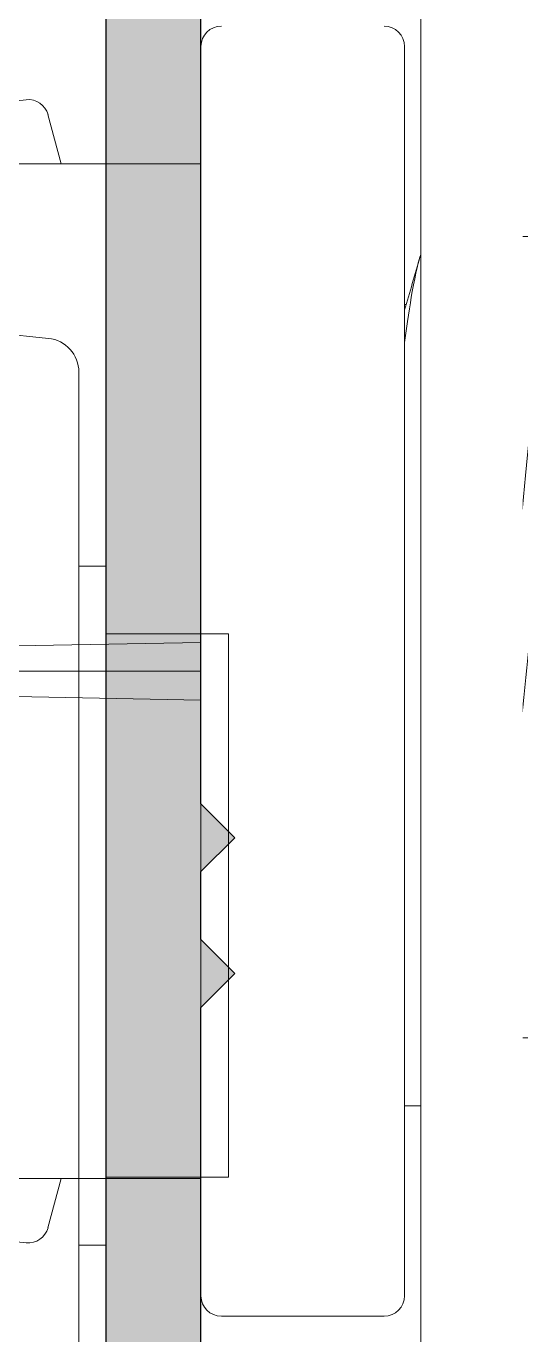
# Model space of a CAD drawing. Header units: millimetres. Extents: x 3069 to 3669, y 1489 to 1908.
# Drawn here: x 3345.89 to 3353.18, y 1586.14 to 1605.41 of the extents above; entities that cross this region are included whole.
import ezdxf

# ---------------------------------------------------------------- set-up
doc = ezdxf.new("R2010")
doc.units = ezdxf.units.MM
doc.set_wipeout_variables(frame=1)
for name, color, linetype, lineweight in [('Detalles-Accesorios', 1, 'Continuous', 13), ('Perfil-Detalles', 7, 'Continuous', 25), ('Sombreado-Perfil dettalles', 7, 'Continuous', 0)]:
    doc.layers.add(name, color=color, linetype=linetype, lineweight=lineweight)

# ---------------------------------------------------------------- blocks, each defined once
blk = doc.blocks.new('*U41')
for p, q in [((-27.425, 1.798), (-27.942, 1.798)), ((-26.175, 1.798), (-26.692, 1.798)), ((-24.925, 1.798), (-25.442, 1.798)), ((-23.675, 1.798), (-24.192, 1.798)), ((-22.425, 1.798), (-22.942, 1.798)), ((-21.175, 1.798), (-21.692, 1.798)), ((-27.842, -1.758), (-28.349, -1.758)), ((-26.592, -1.758), (-27.099, -1.758)), ((-25.342, -1.758), (-25.849, -1.758)), ((-24.092, -1.758), (-24.599, -1.758)), ((-22.842, -1.758), (-23.349, -1.758)), ((-21.592, -1.758), (-22.099, -1.758))]:
    blk.add_line(p, q)
at = {"flags": 128}
for points in [[(-27.454, -2.359), (-27.458, -2.366), (-27.469, -2.381), (-27.48, -2.392), (-27.49, -2.398), (-27.5, -2.4), (-27.511, -2.397), (-27.523, -2.389), (-27.535, -2.375), (-27.548, -2.356), (-27.561, -2.33), (-27.573, -2.3), (-27.587, -2.263), (-27.6, -2.221), (-27.613, -2.174), (-27.625, -2.127), (-27.637, -2.075), (-27.649, -2.02), (-27.661, -1.961), (-27.673, -1.898), (-27.685, -1.832), (-27.697, -1.762), (-27.708, -1.689), (-27.721, -1.603), (-27.734, -1.514), (-27.746, -1.422), (-27.758, -1.327), (-27.77, -1.231), (-27.781, -1.134), (-27.792, -1.034), (-27.804, -0.93), (-27.816, -0.823), (-27.827, -0.725), (-27.838, -0.626), (-27.85, -0.524), (-27.862, -0.421), (-27.874, -0.317), (-27.886, -0.212), (-27.898, -0.106), (-27.91, 0), (-27.921, 0.101), (-27.933, 0.201), (-27.944, 0.301), (-27.955, 0.4), (-27.966, 0.499), (-27.977, 0.595), (-27.99, 0.708), (-28.003, 0.817), (-28.015, 0.924), (-28.027, 1.028), (-28.038, 1.131), (-28.05, 1.23), (-28.061, 1.326), (-28.073, 1.421), (-28.085, 1.513), (-28.098, 1.603), (-28.111, 1.689), (-28.122, 1.758), (-28.133, 1.825), (-28.144, 1.888), (-28.156, 1.948), (-28.167, 2.006), (-28.178, 2.059), (-28.192, 2.118), (-28.205, 2.171), (-28.219, 2.219), (-28.232, 2.261), (-28.244, 2.294), (-28.255, 2.323), (-28.267, 2.347), (-28.278, 2.366), (-28.289, 2.381), (-28.299, 2.392)], [(-27.069, 2.4), (-27.119, 2.316), (-27.27, 2.06), (-27.351, 1.922), (-27.386, 1.864), (-27.412, 1.82), (-27.425, 1.798)], [(-26.204, -2.359), (-26.208, -2.366), (-26.219, -2.381), (-26.23, -2.392), (-26.24, -2.398), (-26.25, -2.4), (-26.261, -2.397), (-26.273, -2.389), (-26.285, -2.375), (-26.298, -2.356), (-26.311, -2.33), (-26.323, -2.3), (-26.337, -2.263), (-26.35, -2.221), (-26.363, -2.174), (-26.375, -2.127), (-26.387, -2.075), (-26.399, -2.02), (-26.411, -1.961), (-26.423, -1.898), (-26.435, -1.832), (-26.447, -1.762), (-26.458, -1.689), (-26.471, -1.603), (-26.484, -1.514), (-26.496, -1.422), (-26.508, -1.327), (-26.52, -1.231), (-26.531, -1.134), (-26.542, -1.034), (-26.554, -0.93), (-26.566, -0.823), (-26.577, -0.725), (-26.588, -0.626), (-26.6, -0.524), (-26.612, -0.421), (-26.624, -0.317), (-26.636, -0.212), (-26.648, -0.106), (-26.66, 0), (-26.671, 0.101), (-26.683, 0.201), (-26.694, 0.301), (-26.705, 0.4), (-26.716, 0.499), (-26.727, 0.595), (-26.74, 0.708), (-26.753, 0.817), (-26.765, 0.924), (-26.777, 1.028), (-26.788, 1.131), (-26.8, 1.23), (-26.811, 1.326), (-26.823, 1.421), (-26.835, 1.513), (-26.848, 1.603), (-26.861, 1.689), (-26.872, 1.758), (-26.883, 1.825), (-26.894, 1.888), (-26.906, 1.948), (-26.917, 2.006), (-26.928, 2.059), (-26.942, 2.118), (-26.955, 2.171), (-26.969, 2.219), (-26.982, 2.261), (-26.994, 2.294), (-27.005, 2.323), (-27.017, 2.347), (-27.028, 2.366), (-27.039, 2.381), (-27.049, 2.392), (-27.059, 2.398), (-27.069, 2.4), (-27.069, 2.4)], [(-25.819, 2.4), (-25.869, 2.316), (-26.02, 2.06), (-26.101, 1.922), (-26.136, 1.864), (-26.162, 1.82), (-26.175, 1.798)], [(-24.954, -2.359), (-24.958, -2.366), (-24.969, -2.381), (-24.98, -2.392), (-24.99, -2.398), (-25, -2.4), (-25.011, -2.397), (-25.023, -2.389), (-25.035, -2.375), (-25.048, -2.356), (-25.061, -2.33), (-25.073, -2.3), (-25.087, -2.263), (-25.1, -2.221), (-25.113, -2.174), (-25.125, -2.127), (-25.137, -2.075), (-25.149, -2.02), (-25.161, -1.961), (-25.173, -1.898), (-25.185, -1.832), (-25.197, -1.762), (-25.208, -1.689), (-25.221, -1.603), (-25.234, -1.514), (-25.246, -1.422), (-25.258, -1.327), (-25.27, -1.231), (-25.281, -1.134), (-25.292, -1.034), (-25.304, -0.93), (-25.316, -0.823), (-25.327, -0.725), (-25.338, -0.626), (-25.35, -0.524), (-25.362, -0.421), (-25.374, -0.317), (-25.386, -0.212), (-25.398, -0.106), (-25.41, 0), (-25.421, 0.101), (-25.433, 0.201), (-25.444, 0.301), (-25.455, 0.4), (-25.466, 0.499), (-25.477, 0.595), (-25.49, 0.708), (-25.503, 0.817), (-25.515, 0.924), (-25.527, 1.028), (-25.538, 1.131), (-25.55, 1.23), (-25.561, 1.326), (-25.573, 1.421), (-25.585, 1.513), (-25.598, 1.603), (-25.611, 1.689), (-25.622, 1.758), (-25.633, 1.825), (-25.644, 1.888), (-25.656, 1.948), (-25.667, 2.006), (-25.678, 2.059), (-25.692, 2.118), (-25.705, 2.171), (-25.719, 2.219), (-25.732, 2.261), (-25.744, 2.294), (-25.755, 2.323), (-25.767, 2.347), (-25.778, 2.366), (-25.789, 2.381), (-25.799, 2.392), (-25.809, 2.398), (-25.819, 2.4), (-25.819, 2.4)], [(-24.569, 2.4), (-24.619, 2.316), (-24.77, 2.06), (-24.851, 1.922), (-24.886, 1.864), (-24.912, 1.82), (-24.925, 1.798)], [(-23.704, -2.359), (-23.708, -2.366), (-23.719, -2.381), (-23.73, -2.392), (-23.74, -2.398), (-23.75, -2.4), (-23.761, -2.397), (-23.773, -2.389), (-23.785, -2.375), (-23.798, -2.356), (-23.811, -2.33), (-23.823, -2.3), (-23.837, -2.263), (-23.85, -2.221), (-23.863, -2.174), (-23.875, -2.127), (-23.887, -2.075), (-23.899, -2.02), (-23.911, -1.961), (-23.923, -1.898), (-23.935, -1.832), (-23.947, -1.762), (-23.958, -1.689), (-23.971, -1.603), (-23.984, -1.514), (-23.996, -1.422), (-24.008, -1.327), (-24.02, -1.231), (-24.031, -1.134), (-24.042, -1.034), (-24.054, -0.93), (-24.066, -0.823), (-24.077, -0.725), (-24.088, -0.626), (-24.1, -0.524), (-24.112, -0.421), (-24.124, -0.317), (-24.136, -0.212), (-24.148, -0.106), (-24.16, 0), (-24.171, 0.101), (-24.183, 0.201), (-24.194, 0.301), (-24.205, 0.4), (-24.216, 0.499), (-24.227, 0.595), (-24.24, 0.708), (-24.253, 0.817), (-24.265, 0.924), (-24.277, 1.028), (-24.288, 1.131), (-24.3, 1.23), (-24.311, 1.326), (-24.323, 1.421), (-24.335, 1.513), (-24.348, 1.603), (-24.361, 1.689), (-24.372, 1.758), (-24.383, 1.825), (-24.394, 1.888), (-24.406, 1.948), (-24.417, 2.006), (-24.428, 2.059), (-24.442, 2.118), (-24.455, 2.171), (-24.469, 2.219), (-24.482, 2.261), (-24.494, 2.294), (-24.505, 2.323), (-24.517, 2.347), (-24.528, 2.366), (-24.539, 2.381), (-24.549, 2.392), (-24.559, 2.398), (-24.569, 2.4), (-24.569, 2.4)], [(-23.319, 2.4), (-23.369, 2.316), (-23.52, 2.06), (-23.601, 1.922), (-23.636, 1.864), (-23.662, 1.82), (-23.675, 1.798)], [(-22.454, -2.359), (-22.458, -2.366), (-22.469, -2.381), (-22.48, -2.392), (-22.49, -2.398), (-22.5, -2.4), (-22.511, -2.397), (-22.523, -2.389), (-22.535, -2.375), (-22.548, -2.356), (-22.561, -2.33), (-22.573, -2.3), (-22.587, -2.263), (-22.6, -2.221), (-22.613, -2.174), (-22.625, -2.127), (-22.637, -2.075), (-22.649, -2.02), (-22.661, -1.961), (-22.673, -1.898), (-22.685, -1.832), (-22.697, -1.762), (-22.708, -1.689), (-22.721, -1.603), (-22.734, -1.514), (-22.746, -1.422), (-22.758, -1.327), (-22.77, -1.231), (-22.781, -1.134), (-22.792, -1.034), (-22.804, -0.93), (-22.816, -0.823), (-22.827, -0.725), (-22.838, -0.626), (-22.85, -0.524), (-22.862, -0.421), (-22.874, -0.317), (-22.886, -0.212), (-22.898, -0.106), (-22.91, 0), (-22.921, 0.101), (-22.933, 0.201), (-22.944, 0.301), (-22.955, 0.4), (-22.966, 0.499), (-22.977, 0.595), (-22.99, 0.708), (-23.003, 0.817), (-23.015, 0.924), (-23.027, 1.028), (-23.038, 1.131), (-23.05, 1.23), (-23.061, 1.326), (-23.073, 1.421), (-23.085, 1.513), (-23.098, 1.603), (-23.111, 1.689), (-23.122, 1.758), (-23.133, 1.825), (-23.144, 1.888), (-23.156, 1.948), (-23.167, 2.006), (-23.178, 2.059), (-23.192, 2.118), (-23.205, 2.171), (-23.219, 2.219), (-23.232, 2.261), (-23.244, 2.294), (-23.255, 2.323), (-23.267, 2.347), (-23.278, 2.366), (-23.289, 2.381), (-23.299, 2.392), (-23.309, 2.398), (-23.319, 2.4), (-23.319, 2.4)], [(-22.069, 2.4), (-22.119, 2.316), (-22.27, 2.06), (-22.351, 1.922), (-22.386, 1.864), (-22.412, 1.82), (-22.425, 1.798)], [(-21.204, -2.359), (-21.208, -2.366), (-21.219, -2.381), (-21.23, -2.392), (-21.24, -2.398), (-21.25, -2.4), (-21.261, -2.397), (-21.273, -2.389), (-21.285, -2.375), (-21.298, -2.356), (-21.311, -2.33), (-21.323, -2.3), (-21.337, -2.263), (-21.35, -2.221), (-21.363, -2.174), (-21.375, -2.127), (-21.387, -2.075), (-21.399, -2.02), (-21.411, -1.961), (-21.423, -1.898), (-21.435, -1.832), (-21.447, -1.762), (-21.458, -1.689), (-21.471, -1.603), (-21.484, -1.514), (-21.496, -1.422), (-21.508, -1.327), (-21.52, -1.231), (-21.531, -1.134), (-21.542, -1.034), (-21.554, -0.93), (-21.566, -0.823), (-21.577, -0.725), (-21.588, -0.626), (-21.6, -0.524), (-21.612, -0.421), (-21.624, -0.317), (-21.636, -0.212), (-21.648, -0.106), (-21.66, 0), (-21.671, 0.101), (-21.683, 0.201), (-21.694, 0.301), (-21.705, 0.4), (-21.716, 0.499), (-21.727, 0.595), (-21.74, 0.708), (-21.753, 0.817), (-21.765, 0.924), (-21.777, 1.028), (-21.788, 1.131), (-21.8, 1.23), (-21.811, 1.326), (-21.823, 1.421), (-21.835, 1.513), (-21.848, 1.603), (-21.861, 1.689), (-21.872, 1.758), (-21.883, 1.825), (-21.894, 1.888), (-21.906, 1.948), (-21.917, 2.006), (-21.928, 2.059), (-21.942, 2.118), (-21.955, 2.171), (-21.969, 2.219), (-21.982, 2.261), (-21.994, 2.294), (-22.005, 2.323), (-22.017, 2.347), (-22.028, 2.366), (-22.039, 2.381), (-22.049, 2.392), (-22.059, 2.398), (-22.069, 2.4), (-22.069, 2.4)], [(-20.819, 2.4), (-20.869, 2.316), (-21.02, 2.06), (-21.101, 1.922), (-21.136, 1.864), (-21.162, 1.82), (-21.175, 1.798)], [(-27.454, -2.36), (-27.405, -2.276), (-27.254, -2.02), (-27.173, -1.882), (-27.138, -1.824), (-27.112, -1.779), (-27.099, -1.758)], [(-26.204, -2.36), (-26.155, -2.276), (-26.004, -2.02), (-25.923, -1.882), (-25.888, -1.824), (-25.862, -1.779), (-25.849, -1.758)], [(-24.954, -2.36), (-24.905, -2.276), (-24.754, -2.02), (-24.673, -1.882), (-24.638, -1.824), (-24.612, -1.779), (-24.599, -1.758)], [(-23.704, -2.36), (-23.655, -2.276), (-23.504, -2.02), (-23.423, -1.882), (-23.388, -1.824), (-23.362, -1.779), (-23.349, -1.758)], [(-22.454, -2.36), (-22.405, -2.276), (-22.254, -2.02), (-22.173, -1.882), (-22.138, -1.824), (-22.112, -1.779), (-22.099, -1.758)], [(-21.204, -2.36), (-21.155, -2.276), (-21.004, -2.02), (-20.923, -1.882), (-20.888, -1.824), (-20.862, -1.779), (-20.849, -1.758)]]:
    blk.add_lwpolyline(points, dxfattribs=at)
for points, knots in [([(-27.099, -1.758), (-27.133, -1.758), (-27.141, -1.757), (-27.152, -1.751), (-27.165, -1.74), (-27.177, -1.726), (-27.19, -1.708), (-27.203, -1.685), (-27.216, -1.658), (-27.229, -1.628), (-27.243, -1.592), (-27.256, -1.553), (-27.27, -1.509), (-27.284, -1.462), (-27.298, -1.411), (-27.311, -1.356), (-27.325, -1.299), (-27.338, -1.238), (-27.351, -1.175), (-27.363, -1.109), (-27.376, -1.042), (-27.387, -0.973), (-27.399, -0.902), (-27.41, -0.831), (-27.421, -0.757), (-27.433, -0.681), (-27.445, -0.602), (-27.458, -0.521), (-27.471, -0.437), (-27.484, -0.352), (-27.498, -0.265), (-27.511, -0.177), (-27.525, -0.089), (-27.539, 0), (-27.553, 0.089), (-27.566, 0.177), (-27.58, 0.264), (-27.593, 0.351), (-27.607, 0.436), (-27.619, 0.518), (-27.632, 0.599), (-27.644, 0.677), (-27.657, 0.758), (-27.67, 0.841), (-27.683, 0.925), (-27.696, 1.007), (-27.71, 1.087), (-27.725, 1.164), (-27.739, 1.235), (-27.753, 1.298), (-27.767, 1.356), (-27.78, 1.41), (-27.794, 1.461), (-27.808, 1.509), (-27.821, 1.552), (-27.835, 1.591), (-27.848, 1.626), (-27.862, 1.657), (-27.874, 1.682), (-27.882, 1.695), (-28.267, 2.347)], [0, 0, 0, 0, 0.01636, 0.032918, 0.049658, 0.066561, 0.083609, 0.100475, 0.117442, 0.13449, 0.151597, 0.169092, 0.186604, 0.204108, 0.221583, 0.239003, 0.256348, 0.273594, 0.290684, 0.307635, 0.324428, 0.341045, 0.357469, 0.373492, 0.38969, 0.406068, 0.422611, 0.439643, 0.456808, 0.474087, 0.491457, 0.508896, 0.526382, 0.543891, 0.561362, 0.578809, 0.596211, 0.613544, 0.630785, 0.64761, 0.664307, 0.680858, 0.697246, 0.716518, 0.735597, 0.754893, 0.774442, 0.794216, 0.814183, 0.831392, 0.848699, 0.866081, 0.883517, 0.900983, 0.918144, 0.935291, 0.952401, 0.969452, 0.986769, 1, 1, 1, 1]), ([(-25.849, -1.758), (-25.883, -1.758), (-25.891, -1.757), (-25.902, -1.751), (-25.915, -1.74), (-25.927, -1.726), (-25.94, -1.708), (-25.953, -1.685), (-25.966, -1.658), (-25.979, -1.628), (-25.993, -1.592), (-26.006, -1.553), (-26.02, -1.509), (-26.034, -1.462), (-26.048, -1.411), (-26.061, -1.356), (-26.075, -1.299), (-26.088, -1.238), (-26.101, -1.175), (-26.113, -1.109), (-26.126, -1.042), (-26.137, -0.973), (-26.149, -0.902), (-26.16, -0.831), (-26.171, -0.757), (-26.183, -0.681), (-26.195, -0.602), (-26.208, -0.521), (-26.221, -0.437), (-26.234, -0.352), (-26.248, -0.265), (-26.261, -0.177), (-26.275, -0.089), (-26.289, 0), (-26.303, 0.089), (-26.316, 0.177), (-26.33, 0.264), (-26.343, 0.351), (-26.357, 0.436), (-26.369, 0.518), (-26.382, 0.599), (-26.394, 0.677), (-26.407, 0.758), (-26.42, 0.841), (-26.433, 0.925), (-26.446, 1.007), (-26.46, 1.087), (-26.475, 1.164), (-26.489, 1.235), (-26.503, 1.298), (-26.517, 1.356), (-26.53, 1.41), (-26.544, 1.461), (-26.558, 1.509), (-26.571, 1.552), (-26.585, 1.591), (-26.598, 1.626), (-26.612, 1.657), (-26.624, 1.682), (-26.632, 1.695), (-27.017, 2.347)], [0, 0, 0, 0, 0.01636, 0.032918, 0.049658, 0.066561, 0.083609, 0.100475, 0.117442, 0.13449, 0.151597, 0.169092, 0.186604, 0.204108, 0.221583, 0.239003, 0.256348, 0.273594, 0.290684, 0.307635, 0.324428, 0.341045, 0.357469, 0.373492, 0.38969, 0.406068, 0.422611, 0.439643, 0.456808, 0.474087, 0.491457, 0.508896, 0.526382, 0.543891, 0.561362, 0.578809, 0.596211, 0.613544, 0.630785, 0.64761, 0.664307, 0.680858, 0.697246, 0.716518, 0.735597, 0.754893, 0.774442, 0.794216, 0.814183, 0.831392, 0.848699, 0.866081, 0.883517, 0.900983, 0.918144, 0.935291, 0.952401, 0.969452, 0.986769, 1, 1, 1, 1]), ([(-24.599, -1.758), (-24.633, -1.758), (-24.641, -1.757), (-24.652, -1.751), (-24.665, -1.74), (-24.677, -1.726), (-24.69, -1.708), (-24.703, -1.685), (-24.716, -1.658), (-24.729, -1.628), (-24.743, -1.592), (-24.756, -1.553), (-24.77, -1.509), (-24.784, -1.462), (-24.798, -1.411), (-24.811, -1.356), (-24.825, -1.299), (-24.838, -1.238), (-24.851, -1.175), (-24.863, -1.109), (-24.876, -1.042), (-24.887, -0.973), (-24.899, -0.902), (-24.91, -0.831), (-24.921, -0.757), (-24.933, -0.681), (-24.945, -0.602), (-24.958, -0.521), (-24.971, -0.437), (-24.984, -0.352), (-24.998, -0.265), (-25.011, -0.177), (-25.025, -0.089), (-25.039, 0), (-25.053, 0.089), (-25.066, 0.177), (-25.08, 0.264), (-25.093, 0.351), (-25.107, 0.436), (-25.119, 0.518), (-25.132, 0.599), (-25.144, 0.677), (-25.157, 0.758), (-25.17, 0.841), (-25.183, 0.925), (-25.196, 1.007), (-25.21, 1.087), (-25.225, 1.164), (-25.239, 1.235), (-25.253, 1.298), (-25.267, 1.356), (-25.28, 1.41), (-25.294, 1.461), (-25.308, 1.509), (-25.321, 1.552), (-25.335, 1.591), (-25.348, 1.626), (-25.362, 1.657), (-25.374, 1.682), (-25.382, 1.695), (-25.767, 2.347)], [0, 0, 0, 0, 0.01636, 0.032918, 0.049658, 0.066561, 0.083609, 0.100475, 0.117442, 0.13449, 0.151597, 0.169092, 0.186604, 0.204108, 0.221583, 0.239003, 0.256348, 0.273594, 0.290684, 0.307635, 0.324428, 0.341045, 0.357469, 0.373492, 0.38969, 0.406068, 0.422611, 0.439643, 0.456808, 0.474087, 0.491457, 0.508896, 0.526382, 0.543891, 0.561362, 0.578809, 0.596211, 0.613544, 0.630785, 0.64761, 0.664307, 0.680858, 0.697246, 0.716518, 0.735597, 0.754893, 0.774442, 0.794216, 0.814183, 0.831392, 0.848699, 0.866081, 0.883517, 0.900983, 0.918144, 0.935291, 0.952401, 0.969452, 0.986769, 1, 1, 1, 1]), ([(-23.349, -1.758), (-23.383, -1.758), (-23.391, -1.757), (-23.402, -1.751), (-23.415, -1.74), (-23.427, -1.726), (-23.44, -1.708), (-23.453, -1.685), (-23.466, -1.658), (-23.479, -1.628), (-23.493, -1.592), (-23.506, -1.553), (-23.52, -1.509), (-23.534, -1.462), (-23.548, -1.411), (-23.561, -1.356), (-23.575, -1.299), (-23.588, -1.238), (-23.601, -1.175), (-23.613, -1.109), (-23.626, -1.042), (-23.637, -0.973), (-23.649, -0.902), (-23.66, -0.831), (-23.671, -0.757), (-23.683, -0.681), (-23.695, -0.602), (-23.708, -0.521), (-23.721, -0.437), (-23.734, -0.352), (-23.748, -0.265), (-23.761, -0.177), (-23.775, -0.089), (-23.789, 0), (-23.803, 0.089), (-23.816, 0.177), (-23.83, 0.264), (-23.843, 0.351), (-23.857, 0.436), (-23.869, 0.518), (-23.882, 0.599), (-23.894, 0.677), (-23.907, 0.758), (-23.92, 0.841), (-23.933, 0.925), (-23.946, 1.007), (-23.96, 1.087), (-23.975, 1.164), (-23.989, 1.235), (-24.003, 1.298), (-24.017, 1.356), (-24.03, 1.41), (-24.044, 1.461), (-24.058, 1.509), (-24.071, 1.552), (-24.085, 1.591), (-24.098, 1.626), (-24.112, 1.657), (-24.124, 1.682), (-24.132, 1.695), (-24.517, 2.347)], [0, 0, 0, 0, 0.01636, 0.032918, 0.049658, 0.066561, 0.083609, 0.100475, 0.117442, 0.13449, 0.151597, 0.169092, 0.186604, 0.204108, 0.221583, 0.239003, 0.256348, 0.273594, 0.290684, 0.307635, 0.324428, 0.341045, 0.357469, 0.373492, 0.38969, 0.406068, 0.422611, 0.439643, 0.456808, 0.474087, 0.491457, 0.508896, 0.526382, 0.543891, 0.561362, 0.578809, 0.596211, 0.613544, 0.630785, 0.64761, 0.664307, 0.680858, 0.697246, 0.716518, 0.735597, 0.754893, 0.774442, 0.794216, 0.814183, 0.831392, 0.848699, 0.866081, 0.883517, 0.900983, 0.918144, 0.935291, 0.952401, 0.969452, 0.986769, 1, 1, 1, 1]), ([(-22.099, -1.758), (-22.133, -1.758), (-22.141, -1.757), (-22.152, -1.751), (-22.165, -1.74), (-22.177, -1.726), (-22.19, -1.708), (-22.203, -1.685), (-22.216, -1.658), (-22.229, -1.628), (-22.243, -1.592), (-22.256, -1.553), (-22.27, -1.509), (-22.284, -1.462), (-22.298, -1.411), (-22.311, -1.356), (-22.325, -1.299), (-22.338, -1.238), (-22.351, -1.175), (-22.363, -1.109), (-22.376, -1.042), (-22.387, -0.973), (-22.399, -0.902), (-22.41, -0.831), (-22.421, -0.757), (-22.433, -0.681), (-22.445, -0.602), (-22.458, -0.521), (-22.471, -0.437), (-22.484, -0.352), (-22.498, -0.265), (-22.511, -0.177), (-22.525, -0.089), (-22.539, 0), (-22.553, 0.089), (-22.566, 0.177), (-22.58, 0.264), (-22.593, 0.351), (-22.607, 0.436), (-22.619, 0.518), (-22.632, 0.599), (-22.644, 0.677), (-22.657, 0.758), (-22.67, 0.841), (-22.683, 0.925), (-22.696, 1.007), (-22.71, 1.087), (-22.725, 1.164), (-22.739, 1.235), (-22.753, 1.298), (-22.767, 1.356), (-22.78, 1.41), (-22.794, 1.461), (-22.808, 1.509), (-22.821, 1.552), (-22.835, 1.591), (-22.848, 1.626), (-22.862, 1.657), (-22.874, 1.682), (-22.882, 1.695), (-23.267, 2.347)], [0, 0, 0, 0, 0.01636, 0.032918, 0.049658, 0.066561, 0.083609, 0.100475, 0.117442, 0.13449, 0.151597, 0.169092, 0.186604, 0.204108, 0.221583, 0.239003, 0.256348, 0.273594, 0.290684, 0.307635, 0.324428, 0.341045, 0.357469, 0.373492, 0.38969, 0.406068, 0.422611, 0.439643, 0.456808, 0.474087, 0.491457, 0.508896, 0.526382, 0.543891, 0.561362, 0.578809, 0.596211, 0.613544, 0.630785, 0.64761, 0.664307, 0.680858, 0.697246, 0.716518, 0.735597, 0.754893, 0.774442, 0.794216, 0.814183, 0.831392, 0.848699, 0.866081, 0.883517, 0.900983, 0.918144, 0.935291, 0.952401, 0.969452, 0.986769, 1, 1, 1, 1]), ([(-20.849, -1.758), (-20.883, -1.758), (-20.891, -1.757), (-20.902, -1.751), (-20.915, -1.74), (-20.927, -1.726), (-20.94, -1.708), (-20.953, -1.685), (-20.966, -1.658), (-20.979, -1.628), (-20.993, -1.592), (-21.006, -1.553), (-21.02, -1.509), (-21.034, -1.462), (-21.048, -1.411), (-21.061, -1.356), (-21.075, -1.299), (-21.088, -1.238), (-21.101, -1.175), (-21.113, -1.109), (-21.126, -1.042), (-21.137, -0.973), (-21.149, -0.902), (-21.16, -0.831), (-21.171, -0.757), (-21.183, -0.681), (-21.195, -0.602), (-21.208, -0.521), (-21.221, -0.437), (-21.234, -0.352), (-21.248, -0.265), (-21.261, -0.177), (-21.275, -0.089), (-21.289, 0), (-21.303, 0.089), (-21.316, 0.177), (-21.33, 0.264), (-21.343, 0.351), (-21.357, 0.436), (-21.369, 0.518), (-21.382, 0.599), (-21.394, 0.677), (-21.407, 0.758), (-21.42, 0.841), (-21.433, 0.925), (-21.446, 1.007), (-21.46, 1.087), (-21.475, 1.164), (-21.489, 1.235), (-21.503, 1.298), (-21.517, 1.356), (-21.53, 1.41), (-21.544, 1.461), (-21.558, 1.509), (-21.571, 1.552), (-21.585, 1.591), (-21.598, 1.626), (-21.612, 1.657), (-21.624, 1.682), (-21.632, 1.695), (-22.017, 2.347)], [0, 0, 0, 0, 0.01636, 0.032918, 0.049658, 0.066561, 0.083609, 0.100475, 0.117442, 0.13449, 0.151597, 0.169092, 0.186604, 0.204108, 0.221583, 0.239003, 0.256348, 0.273594, 0.290684, 0.307635, 0.324428, 0.341045, 0.357469, 0.373492, 0.38969, 0.406068, 0.422611, 0.439643, 0.456808, 0.474087, 0.491457, 0.508896, 0.526382, 0.543891, 0.561362, 0.578809, 0.596211, 0.613544, 0.630785, 0.64761, 0.664307, 0.680858, 0.697246, 0.716518, 0.735597, 0.754893, 0.774442, 0.794216, 0.814183, 0.831392, 0.848699, 0.866081, 0.883517, 0.900983, 0.918144, 0.935291, 0.952401, 0.969452, 0.986769, 1, 1, 1, 1]), ([(-28.675, 1.798), (-28.641, 1.798), (-28.633, 1.797), (-28.621, 1.791), (-28.609, 1.781), (-28.597, 1.766), (-28.584, 1.748), (-28.571, 1.725), (-28.558, 1.699), (-28.545, 1.668), (-28.531, 1.633), (-28.518, 1.593), (-28.504, 1.55), (-28.49, 1.502), (-28.476, 1.451), (-28.463, 1.397), (-28.449, 1.339), (-28.436, 1.278), (-28.423, 1.215), (-28.411, 1.15), (-28.398, 1.082), (-28.386, 1.013), (-28.375, 0.943), (-28.364, 0.871), (-28.353, 0.797), (-28.341, 0.721), (-28.328, 0.643), (-28.316, 0.561), (-28.303, 0.477), (-28.29, 0.392), (-28.276, 0.305), (-28.262, 0.218), (-28.249, 0.129), (-28.235, 0.04), (-28.221, -0.048), (-28.207, -0.136), (-28.194, -0.224), (-28.18, -0.311), (-28.167, -0.395), (-28.154, -0.478), (-28.142, -0.558), (-28.13, -0.637), (-28.117, -0.718), (-28.104, -0.8), (-28.091, -0.885), (-28.078, -0.967), (-28.063, -1.047), (-28.049, -1.124), (-28.034, -1.194), (-28.021, -1.258), (-28.007, -1.316), (-27.994, -1.37), (-27.98, -1.421), (-27.966, -1.468), (-27.953, -1.511), (-27.939, -1.55), (-27.926, -1.585), (-27.912, -1.617), (-27.9, -1.642), (-27.892, -1.655), (-27.548, -2.356)], [0, 0, 0, 0, 0.01636, 0.032918, 0.049658, 0.066561, 0.083609, 0.100475, 0.117442, 0.13449, 0.151597, 0.169092, 0.186604, 0.204109, 0.221583, 0.239003, 0.256348, 0.273594, 0.290684, 0.307635, 0.324428, 0.341045, 0.357469, 0.373492, 0.38969, 0.406068, 0.422611, 0.439643, 0.456809, 0.474087, 0.491457, 0.508896, 0.526382, 0.543891, 0.561362, 0.57881, 0.596211, 0.613544, 0.630786, 0.647611, 0.664308, 0.680859, 0.697246, 0.716518, 0.735597, 0.754894, 0.774443, 0.794216, 0.814184, 0.831393, 0.848699, 0.866081, 0.883517, 0.900983, 0.918145, 0.935291, 0.952401, 0.969453, 0.98677, 1, 1, 1, 1]), ([(-27.425, 1.798), (-27.391, 1.798), (-27.383, 1.797), (-27.371, 1.791), (-27.359, 1.781), (-27.347, 1.766), (-27.334, 1.748), (-27.321, 1.725), (-27.308, 1.699), (-27.295, 1.668), (-27.281, 1.633), (-27.268, 1.593), (-27.254, 1.55), (-27.24, 1.502), (-27.226, 1.451), (-27.213, 1.397), (-27.199, 1.339), (-27.186, 1.278), (-27.173, 1.215), (-27.161, 1.15), (-27.148, 1.082), (-27.136, 1.013), (-27.125, 0.943), (-27.114, 0.871), (-27.103, 0.797), (-27.091, 0.721), (-27.078, 0.643), (-27.066, 0.561), (-27.053, 0.477), (-27.04, 0.392), (-27.026, 0.305), (-27.012, 0.218), (-26.999, 0.129), (-26.985, 0.04), (-26.971, -0.048), (-26.957, -0.136), (-26.944, -0.224), (-26.93, -0.311), (-26.917, -0.395), (-26.904, -0.478), (-26.892, -0.558), (-26.88, -0.637), (-26.867, -0.718), (-26.854, -0.8), (-26.841, -0.885), (-26.828, -0.967), (-26.813, -1.047), (-26.799, -1.124), (-26.784, -1.194), (-26.771, -1.258), (-26.757, -1.316), (-26.744, -1.37), (-26.73, -1.421), (-26.716, -1.468), (-26.703, -1.511), (-26.689, -1.55), (-26.676, -1.585), (-26.662, -1.617), (-26.65, -1.642), (-26.642, -1.655), (-26.298, -2.356)], [0, 0, 0, 0, 0.01636, 0.032918, 0.049658, 0.066561, 0.083609, 0.100475, 0.117442, 0.13449, 0.151597, 0.169092, 0.186604, 0.204109, 0.221583, 0.239003, 0.256348, 0.273594, 0.290684, 0.307635, 0.324428, 0.341045, 0.357469, 0.373492, 0.38969, 0.406068, 0.422611, 0.439643, 0.456809, 0.474087, 0.491457, 0.508896, 0.526382, 0.543891, 0.561362, 0.57881, 0.596211, 0.613544, 0.630786, 0.647611, 0.664308, 0.680859, 0.697246, 0.716518, 0.735597, 0.754894, 0.774443, 0.794216, 0.814184, 0.831393, 0.848699, 0.866081, 0.883517, 0.900983, 0.918145, 0.935291, 0.952401, 0.969453, 0.98677, 1, 1, 1, 1]), ([(-26.175, 1.798), (-26.141, 1.798), (-26.133, 1.797), (-26.121, 1.791), (-26.109, 1.781), (-26.097, 1.766), (-26.084, 1.748), (-26.071, 1.725), (-26.058, 1.699), (-26.045, 1.668), (-26.031, 1.633), (-26.018, 1.593), (-26.004, 1.55), (-25.99, 1.502), (-25.976, 1.451), (-25.963, 1.397), (-25.949, 1.339), (-25.936, 1.278), (-25.923, 1.215), (-25.911, 1.15), (-25.898, 1.082), (-25.886, 1.013), (-25.875, 0.943), (-25.864, 0.871), (-25.853, 0.797), (-25.841, 0.721), (-25.828, 0.643), (-25.816, 0.561), (-25.803, 0.477), (-25.79, 0.392), (-25.776, 0.305), (-25.762, 0.218), (-25.749, 0.129), (-25.735, 0.04), (-25.721, -0.048), (-25.707, -0.136), (-25.694, -0.224), (-25.68, -0.311), (-25.667, -0.395), (-25.654, -0.478), (-25.642, -0.558), (-25.63, -0.637), (-25.617, -0.718), (-25.604, -0.8), (-25.591, -0.885), (-25.578, -0.967), (-25.563, -1.047), (-25.549, -1.124), (-25.534, -1.194), (-25.521, -1.258), (-25.507, -1.316), (-25.494, -1.37), (-25.48, -1.421), (-25.466, -1.468), (-25.453, -1.511), (-25.439, -1.55), (-25.426, -1.585), (-25.412, -1.617), (-25.4, -1.642), (-25.392, -1.655), (-25.048, -2.356)], [0, 0, 0, 0, 0.01636, 0.032918, 0.049658, 0.066561, 0.083609, 0.100475, 0.117442, 0.13449, 0.151597, 0.169092, 0.186604, 0.204109, 0.221583, 0.239003, 0.256348, 0.273594, 0.290684, 0.307635, 0.324428, 0.341045, 0.357469, 0.373492, 0.38969, 0.406068, 0.422611, 0.439643, 0.456809, 0.474087, 0.491457, 0.508896, 0.526382, 0.543891, 0.561362, 0.57881, 0.596211, 0.613544, 0.630786, 0.647611, 0.664308, 0.680859, 0.697246, 0.716518, 0.735597, 0.754894, 0.774443, 0.794216, 0.814184, 0.831393, 0.848699, 0.866081, 0.883517, 0.900983, 0.918145, 0.935291, 0.952401, 0.969453, 0.98677, 1, 1, 1, 1]), ([(-24.925, 1.798), (-24.891, 1.798), (-24.883, 1.797), (-24.871, 1.791), (-24.859, 1.781), (-24.847, 1.766), (-24.834, 1.748), (-24.821, 1.725), (-24.808, 1.699), (-24.795, 1.668), (-24.781, 1.633), (-24.768, 1.593), (-24.754, 1.55), (-24.74, 1.502), (-24.726, 1.451), (-24.713, 1.397), (-24.699, 1.339), (-24.686, 1.278), (-24.673, 1.215), (-24.661, 1.15), (-24.648, 1.082), (-24.636, 1.013), (-24.625, 0.943), (-24.614, 0.871), (-24.603, 0.797), (-24.591, 0.721), (-24.578, 0.643), (-24.566, 0.561), (-24.553, 0.477), (-24.54, 0.392), (-24.526, 0.305), (-24.512, 0.218), (-24.499, 0.129), (-24.485, 0.04), (-24.471, -0.048), (-24.457, -0.136), (-24.444, -0.224), (-24.43, -0.311), (-24.417, -0.395), (-24.404, -0.478), (-24.392, -0.558), (-24.38, -0.637), (-24.367, -0.718), (-24.354, -0.8), (-24.341, -0.885), (-24.328, -0.967), (-24.313, -1.047), (-24.299, -1.124), (-24.284, -1.194), (-24.271, -1.258), (-24.257, -1.316), (-24.244, -1.37), (-24.23, -1.421), (-24.216, -1.468), (-24.203, -1.511), (-24.189, -1.55), (-24.176, -1.585), (-24.162, -1.617), (-24.15, -1.642), (-24.142, -1.655), (-23.798, -2.356)], [0, 0, 0, 0, 0.01636, 0.032918, 0.049658, 0.066561, 0.083609, 0.100475, 0.117442, 0.13449, 0.151597, 0.169092, 0.186604, 0.204109, 0.221583, 0.239003, 0.256348, 0.273594, 0.290684, 0.307635, 0.324428, 0.341045, 0.357469, 0.373492, 0.38969, 0.406068, 0.422611, 0.439643, 0.456809, 0.474087, 0.491457, 0.508896, 0.526382, 0.543891, 0.561362, 0.57881, 0.596211, 0.613544, 0.630786, 0.647611, 0.664308, 0.680859, 0.697246, 0.716518, 0.735597, 0.754894, 0.774443, 0.794216, 0.814184, 0.831393, 0.848699, 0.866081, 0.883517, 0.900983, 0.918145, 0.935291, 0.952401, 0.969453, 0.98677, 1, 1, 1, 1]), ([(-23.675, 1.798), (-23.641, 1.798), (-23.633, 1.797), (-23.621, 1.791), (-23.609, 1.781), (-23.597, 1.766), (-23.584, 1.748), (-23.571, 1.725), (-23.558, 1.699), (-23.545, 1.668), (-23.531, 1.633), (-23.518, 1.593), (-23.504, 1.55), (-23.49, 1.502), (-23.476, 1.451), (-23.463, 1.397), (-23.449, 1.339), (-23.436, 1.278), (-23.423, 1.215), (-23.411, 1.15), (-23.398, 1.082), (-23.386, 1.013), (-23.375, 0.943), (-23.364, 0.871), (-23.353, 0.797), (-23.341, 0.721), (-23.328, 0.643), (-23.316, 0.561), (-23.303, 0.477), (-23.29, 0.392), (-23.276, 0.305), (-23.262, 0.218), (-23.249, 0.129), (-23.235, 0.04), (-23.221, -0.048), (-23.207, -0.136), (-23.194, -0.224), (-23.18, -0.311), (-23.167, -0.395), (-23.154, -0.478), (-23.142, -0.558), (-23.13, -0.637), (-23.117, -0.718), (-23.104, -0.8), (-23.091, -0.885), (-23.078, -0.967), (-23.063, -1.047), (-23.049, -1.124), (-23.034, -1.194), (-23.021, -1.258), (-23.007, -1.316), (-22.994, -1.37), (-22.98, -1.421), (-22.966, -1.468), (-22.953, -1.511), (-22.939, -1.55), (-22.926, -1.585), (-22.912, -1.617), (-22.9, -1.642), (-22.892, -1.655), (-22.548, -2.356)], [0, 0, 0, 0, 0.01636, 0.032918, 0.049658, 0.066561, 0.083609, 0.100475, 0.117442, 0.13449, 0.151597, 0.169092, 0.186604, 0.204109, 0.221583, 0.239003, 0.256348, 0.273594, 0.290684, 0.307635, 0.324428, 0.341045, 0.357469, 0.373492, 0.38969, 0.406068, 0.422611, 0.439643, 0.456809, 0.474087, 0.491457, 0.508896, 0.526382, 0.543891, 0.561362, 0.57881, 0.596211, 0.613544, 0.630786, 0.647611, 0.664308, 0.680859, 0.697246, 0.716518, 0.735597, 0.754894, 0.774443, 0.794216, 0.814184, 0.831393, 0.848699, 0.866081, 0.883517, 0.900983, 0.918145, 0.935291, 0.952401, 0.969453, 0.98677, 1, 1, 1, 1]), ([(-22.425, 1.798), (-22.391, 1.798), (-22.383, 1.797), (-22.371, 1.791), (-22.359, 1.781), (-22.347, 1.766), (-22.334, 1.748), (-22.321, 1.725), (-22.308, 1.699), (-22.295, 1.668), (-22.281, 1.633), (-22.268, 1.593), (-22.254, 1.55), (-22.24, 1.502), (-22.226, 1.451), (-22.213, 1.397), (-22.199, 1.339), (-22.186, 1.278), (-22.173, 1.215), (-22.161, 1.15), (-22.148, 1.082), (-22.136, 1.013), (-22.125, 0.943), (-22.114, 0.871), (-22.103, 0.797), (-22.091, 0.721), (-22.078, 0.643), (-22.066, 0.561), (-22.053, 0.477), (-22.04, 0.392), (-22.026, 0.305), (-22.012, 0.218), (-21.999, 0.129), (-21.985, 0.04), (-21.971, -0.048), (-21.957, -0.136), (-21.944, -0.224), (-21.93, -0.311), (-21.917, -0.395), (-21.904, -0.478), (-21.892, -0.558), (-21.88, -0.637), (-21.867, -0.718), (-21.854, -0.8), (-21.841, -0.885), (-21.828, -0.967), (-21.813, -1.047), (-21.799, -1.124), (-21.784, -1.194), (-21.771, -1.258), (-21.757, -1.316), (-21.744, -1.37), (-21.73, -1.421), (-21.716, -1.468), (-21.703, -1.511), (-21.689, -1.55), (-21.676, -1.585), (-21.662, -1.617), (-21.65, -1.642), (-21.642, -1.655), (-21.298, -2.356)], [0, 0, 0, 0, 0.01636, 0.032918, 0.049658, 0.066561, 0.083609, 0.100475, 0.117442, 0.13449, 0.151597, 0.169092, 0.186604, 0.204109, 0.221583, 0.239003, 0.256348, 0.273594, 0.290684, 0.307635, 0.324428, 0.341045, 0.357469, 0.373492, 0.38969, 0.406068, 0.422611, 0.439643, 0.456809, 0.474087, 0.491457, 0.508896, 0.526382, 0.543891, 0.561362, 0.57881, 0.596211, 0.613544, 0.630786, 0.647611, 0.664308, 0.680859, 0.697246, 0.716518, 0.735597, 0.754894, 0.774443, 0.794216, 0.814184, 0.831393, 0.848699, 0.866081, 0.883517, 0.900983, 0.918145, 0.935291, 0.952401, 0.969453, 0.98677, 1, 1, 1, 1]), ([(-21.175, 1.798), (-21.141, 1.798), (-21.133, 1.797), (-21.121, 1.791), (-21.109, 1.781), (-21.097, 1.766), (-21.084, 1.748), (-21.071, 1.725), (-21.058, 1.699), (-21.045, 1.668), (-21.031, 1.633), (-21.018, 1.593), (-21.004, 1.55), (-20.99, 1.502), (-20.976, 1.451), (-20.963, 1.397), (-20.949, 1.339), (-20.936, 1.278), (-20.923, 1.215), (-20.911, 1.15), (-20.898, 1.082), (-20.886, 1.013), (-20.875, 0.943), (-20.864, 0.871), (-20.853, 0.797), (-20.841, 0.721), (-20.828, 0.643), (-20.816, 0.561), (-20.803, 0.477), (-20.79, 0.392), (-20.776, 0.305), (-20.762, 0.218), (-20.749, 0.129), (-20.735, 0.04), (-20.721, -0.048), (-20.707, -0.136), (-20.694, -0.224), (-20.68, -0.311), (-20.667, -0.395), (-20.654, -0.478), (-20.642, -0.558), (-20.63, -0.637), (-20.617, -0.718), (-20.604, -0.8), (-20.591, -0.885), (-20.578, -0.967), (-20.563, -1.047), (-20.549, -1.124), (-20.534, -1.194), (-20.521, -1.258), (-20.507, -1.316), (-20.494, -1.37), (-20.48, -1.421), (-20.466, -1.468), (-20.453, -1.511), (-20.439, -1.55), (-20.426, -1.585), (-20.412, -1.617), (-20.4, -1.642), (-20.392, -1.655), (-20.048, -2.356)], [0, 0, 0, 0, 0.01636, 0.032918, 0.049658, 0.066561, 0.083609, 0.100475, 0.117442, 0.13449, 0.151597, 0.169092, 0.186604, 0.204109, 0.221583, 0.239003, 0.256348, 0.273594, 0.290684, 0.307635, 0.324428, 0.341045, 0.357469, 0.373492, 0.38969, 0.406068, 0.422611, 0.439643, 0.456809, 0.474087, 0.491457, 0.508896, 0.526382, 0.543891, 0.561362, 0.57881, 0.596211, 0.613544, 0.630786, 0.647611, 0.664308, 0.680859, 0.697246, 0.716518, 0.735597, 0.754894, 0.774443, 0.794216, 0.814184, 0.831393, 0.848699, 0.866081, 0.883517, 0.900983, 0.918145, 0.935291, 0.952401, 0.969453, 0.98677, 1, 1, 1, 1])]:
    blk.add_open_spline(points, degree=3, knots=knots)
blk = doc.blocks.new('*U48')
blk.add_wipeout([(-9.698, -9.025), (-9.543, -9.362), (-9.2, -9.5), (-8.03, -9.5), (-7.848, -9.438), (-7.74, -9.278), (-6.968, -6.4), (-5.152, -6.4), (-4.999, -6.183), (-4.773, -5.4), (-4.022, -5.4), (-3.818, -6.102), (-3.656, -6.405), (-3, -6.4), (-3, -9.2), (-2.912, -9.412), (-2.7, -9.5), (-0.3, -9.5), (-0.088, -9.412), (0, -9.2), (0, -7.473), (2.061, -7.473), (2.255, -8.197), (2.375, -8.366), (2.576, -8.417), (6.5, -8), (11.7, -8), (11.912, -7.912), (12, -7.7), (12, 7.7), (11.912, 7.912), (11.7, 8), (6.5, 8), (2.576, 8.417), (2.375, 8.366), (2.255, 8.197), (2.061, 7.473), (0, 7.473), (0, 9.2), (-0.088, 9.412), (-0.3, 9.5), (-2.7, 9.5), (-2.912, 9.412), (-3, 9.2), (-3, 5.4), (-3.023, 5.4), (-3.227, 6.102), (-3.398, 6.4), (-5.398, 6.4), (-5.568, 6.106), (-5.772, 5.4), (-6.523, 5.4), (-6.727, 6.102), (-6.898, 6.4), (-6.968, 6.4), (-7.74, 9.278), (-7.848, 9.438), (-8.03, 9.5), (-9.2, 9.5), (-9.542, 9.364), (-9.7, 9)])
for p, q in [((-3, -9.2), (-3, 9.2)), ((0, 9.2), (0, -9.2)), ((2.576, 8.417), (6.5, 8)), ((2.061, 7.473), (2.255, 8.197)), ((7.5, 7.473), (0, 7.473)), ((-3.398, 6.4), (-5.398, 6.4)), ((-3, 5.4), (-3.023, 5.4)), ((10, 0.229), (0, 0.425)), ((0, 0), (10, 0)), ((10, -0.229), (0, -0.425)), ((-4.022, -5.4), (-4.873, -5.4)), ((-3, -6.4), (-3.648, -6.4)), ((0, -7.473), (7.5, -7.473)), ((2.255, -8.197), (2.061, -7.473)), ((6.5, -8), (2.576, -8.417)), ((-0.3, -9.5), (-2.7, -9.5))]:
    blk.add_line(p, q)
for centre, start, end in [((-2.7, 9.2), 90, 180), ((-0.3, 9.2), 0, 90), ((2.544, 8.119), 83.9275, 165), ((2.544, -8.119), 195, 276.0725), ((-2.7, -9.2), 180, 270), ((-0.3, -9.2), 270, 0)]:
    blk.add_arc(centre, 0.3, start, end)
for points, knots in [([(-5.568, 6.106), (-5.417, 6.626), (-5.105, 6.241), (-4.633, 1.426), (-4.152, -4.473), (-3.824, -6.366), (-3.656, -6.405), (-3.648, -6.405)], [9.279777, 9.279777, 9.279777, 9.279777, 10.09574, 10.959366, 11.822221, 12.684339, 12.727896, 12.727896, 12.727896, 12.727896]), ([(-3.398, 6.395), (-3.303, 6.392), (-3.17, 6.012), (-3.038, 5.127), (-3, 4.84)], [9.5863035, 9.5863035, 9.5863035, 9.5863035, 10.0957399, 10.2999359, 10.2999359, 10.2999359, 10.2999359]), ([(-4.122, -5.053), (-4.224, -4.704), (-4.486, -3.168), (-4.908, 1.203), (-5.323, 4.776), (-5.578, 5.393), (-5.673, 5.396)], [-12.369027, -12.369027, -12.369027, -12.369027, -11.822221, -10.959366, -10.09574, -9.586304, -9.586304, -9.586304, -9.586304])]:
    blk.add_open_spline(points, degree=3, knots=knots)
for points in [[(-3.227, 6.102), (-3.152, 5.841), (-3.076, 5.58), (-3, 5.32)], [(-3.818, -6.102), (-3.919, -5.753), (-4.02, -5.404), (-4.122, -5.056)]]:
    blk.add_open_spline(points, degree=3)
blk = doc.blocks.new('*U56')
for p, q in [((-13.652, 8.354), (-4.595, 9.306)), ((-14.1, -7.857), (-14.1, 7.857)), ((-14.504, 5), (-14.504, -5)), ((-14.1, 5), (-14.504, 5)), ((-16.304, 4), (-16.304, -4)), ((-14.504, 4), (-16.304, 4)), ((-14.504, -4), (-16.304, -4)), ((-14.1, -5), (-14.504, -5))]:
    blk.add_line(p, q)
blk.add_arc((-13.6, 7.857), 0.5, 96, 180)
blk = doc.blocks.new('*U49')
blk.add_wipeout([(-5.792, -0.15), (0.35, -0.15), (0.35, 1.11), (1.35, 1.11), (5.5, -0.501), (5.5, -1.89), (2.26, -4.4), (2.26, -44.5), (5.5, -44.5), (5.5, -45.399), (1.35, -47.01), (0.35, -47.01), (0.35, -45.7), (-0.99, -45.7), (-0.99, -44.5), (0.76, -44.5), (0.76, -4.4), (-2.24, -1.4), (-5.963, -1.4), (-6.4, -1.299), (-6.749, -1.017), (-10.273, 3.472), (-10.371, 3.622), (-10.44, 3.788), (-10.736, 4.726), (-10.7, 4.982), (-10.478, 5.115), (-8.593, 5.29), (-8.272, 5.051), (-8.475, 4.705), (-9.39, 4.417), (-9.52, 4.287), (-9.489, 4.106), (-6.592, 0.249), (-6.239, -0.045)])
blk.add_line((2.26, -4.4), (2.26, -44.5))
blk = doc.blocks.new('268_d')
at = {"layer": 'Sombreado-Perfil dettalles'}
h = blk.add_hatch(color=256, dxfattribs=at)
h.paths.add_polyline_path([(1.5, 24.2), (1.5, 27.2), (3.5, 27.2), (3.5, 28.2), (2.5, 29.2), (0, 29.2), (0, 0), (0.777, 0, 0.267949), (0.993, 0.125), (2.083, 2.013, 0.414214), (1.9, 2.696), (1.2, 3.1), (1.2, 6.2, -0.414214), (1.7, 6.7), (4.2, 6.7, -0.414214), (4.7, 6.2), (4.7, 5.5), (4.5, 5.5, 0.414214), (4, 5), (4, 4.5), (4.7, 1.888), (4.7, 1), (4, 1), (4, 0), (6.407, 0), (7.1, 1.2), (5.9, 1.2), (5.9, 6.2, -0.414214), (6.4, 6.7), (28.5, 6.7), (29, 6.2), (29.5, 6.7), (30.5, 6.7), (31, 6.2), (31.5, 6.7), (53.6, 6.7, -0.414214), (54.1, 6.2), (54.1, 1.2), (52.9, 1.2), (53.593, 0), (56, 0), (56, 1), (55.3, 1), (55.3, 1.888), (56, 4.5), (56, 5, 0.414214), (55.5, 5.5), (55.3, 5.5), (55.3, 6.2, -0.414214), (55.8, 6.7), (58.3, 6.7, -0.414214), (58.8, 6.2), (58.8, 3.1), (58.1, 2.696, 0.414214), (57.917, 2.013), (59.007, 0.125, 0.267949), (59.223, 0), (60, 0), (60, 51.2), (48, 51.2), (48, 49.443), (49.2, 48.75), (49.2, 50), (51.7, 50), (51.7, 43.5), (49.2, 43.5), (49.2, 44.75), (48, 44.057), (48, 42.3), (52.1, 42.3, 0.414214), (53.1, 43.3), (53.1, 48.8, -0.414214), (54.1, 49.8), (57.6, 49.8, -0.414214), (58.6, 48.8), (58.6, 26.2, -0.414214), (56.6, 24.2), (42.9, 24.2, -0.414214), (42.4, 24.7), (42.4, 28.7, 0.414214), (41.9, 29.2), (40.403, 29.2), (39.75, 27.8), (41, 27.8), (41, 24.7, -0.414214), (40.5, 24.2), (34.5, 24.2, -0.414214), (34, 24.7), (34, 27.8), (35.25, 27.8), (34.597, 29.2), (18.5, 29.2), (17.5, 28.2), (17.5, 27.2), (19.5, 27.2), (19.5, 24.2)])
h.paths.add_polyline_path([(19.9, 22.8, 0.414214), (20.9, 23.8), (20.9, 27.3, -0.414214), (21.4, 27.8), (32.1, 27.8, -0.414214), (32.6, 27.3), (32.6, 23.8, 0.414214), (33.6, 22.8), (44.05, 22.8), (44.25, 22.6), (48.25, 22.6), (48.25, 21.3), (49.25, 21.3, 0.414214), (49.75, 21.8), (49.75, 22.3, -0.414214), (50.25, 22.8), (57.6, 22.8, -0.414214), (58.6, 21.8), (58.6, 9.1, -0.414214), (57.6, 8.1), (50.25, 8.1, -0.414214), (49.75, 8.6), (49.75, 9.1, 0.414214), (49.25, 9.6), (48.25, 9.6), (48.25, 8.1), (11.75, 8.1), (11.75, 9.6), (10.75, 9.6, 0.414214), (10.25, 9.1), (10.25, 8.6, -0.414214), (9.75, 8.1), (2.4, 8.1, -0.414214), (1.4, 9.1), (1.4, 21.8, -0.414214), (2.4, 22.8), (9.75, 22.8, -0.414214), (10.25, 22.3), (10.25, 21.8, 0.414214), (10.75, 21.3), (11.75, 21.3), (11.75, 22.6), (15.75, 22.6), (15.95, 22.8)], flags=16)
at = {"layer": 'Perfil-Detalles'}
for points in [[(54.1, 1.2), (54.1, 6.2, 0.414214), (53.6, 6.7), (31.5, 6.7), (31, 6.2), (30.5, 6.7), (29.5, 6.7), (29, 6.2), (28.5, 6.7), (6.4, 6.7, 0.414214), (5.9, 6.2), (5.9, 1.2)], [(20.9, 23.8, -0.414214), (19.9, 22.8), (15.95, 22.8), (15.75, 22.6), (11.75, 22.6), (11.75, 21.3), (10.75, 21.3, -0.414214), (10.25, 21.8), (10.25, 22.3, 0.414214), (9.75, 22.8), (2.4, 22.8, 0.414214), (1.4, 21.8), (1.4, 9.1, 0.414214), (2.4, 8.1), (9.75, 8.1, 0.414214), (10.25, 8.6), (10.25, 9.1, -0.414214), (10.75, 9.6), (11.75, 9.6), (11.75, 8.1), (48.25, 8.1)]]:
    blk.add_lwpolyline(points, format="xyb", dxfattribs=at)

msp = doc.modelspace()

# ---------------------------------------------------------------- block references
at = {"layer": 'Detalles-Accesorios', "xscale": -1}
msp.add_blockref('*U41', (3324.888, 1595.909), dxfattribs=at)

# ---------------------------------------------------------------- next in the draw order: block references
msp.add_blockref('*U48', (3348.468, 1595.909), dxfattribs=at)

# ---------------------------------------------------------------- next in the draw order: block references
msp.add_blockref('*U56', (3332.568, 1592.457), dxfattribs=at)

# ---------------------------------------------------------------- next in the draw order: block references
msp.add_blockref('*U49', (3353.968, 1615.357), dxfattribs=at)

# ---------------------------------------------------------------- next in the draw order: block references
at = {"layer": 'Perfil-Detalles', "xscale": -1, "rotation": 90}
msp.add_blockref('268_d', (3355.168, 1622.457), dxfattribs=at)

doc.saveas('drawing.dxf')
